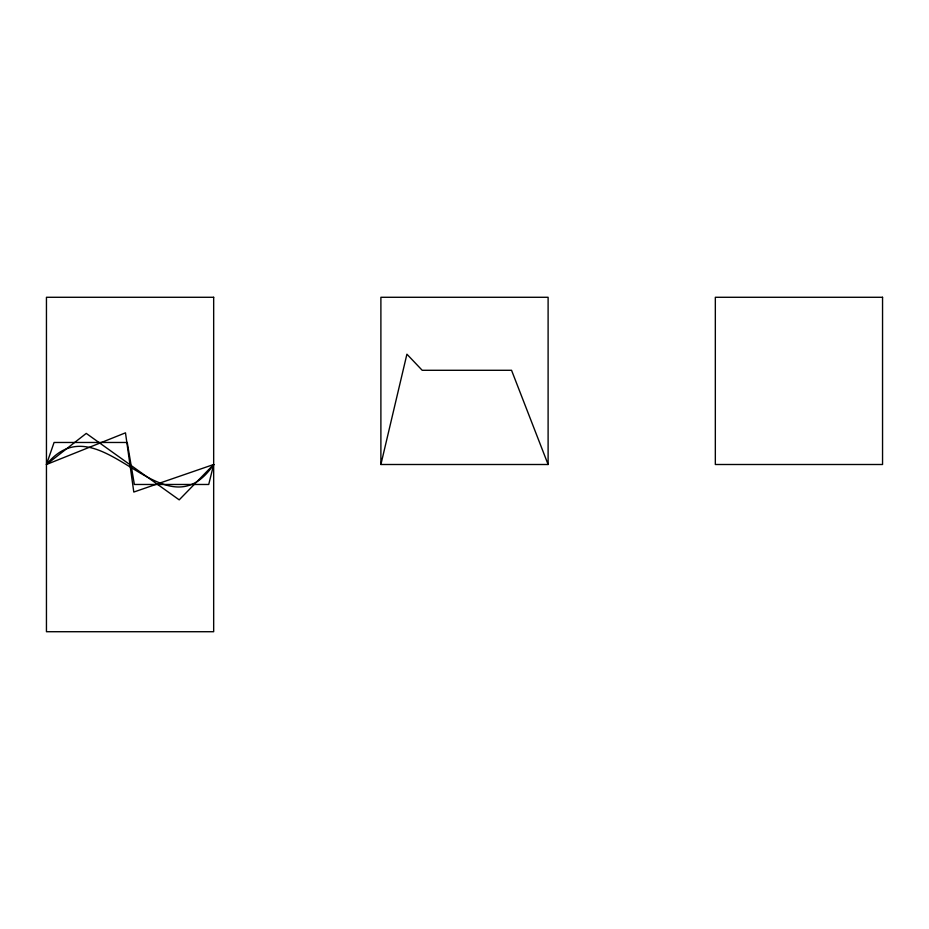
<?xml version="1.0" encoding="UTF-8"?>
<svg xmlns="http://www.w3.org/2000/svg" width="929" height="929" viewBox="0 0 929 929"><rect width="100%" height="100%" fill="white"/><g stroke="black" fill="none" stroke-linecap="round" stroke-linejoin="round"><path stroke-width="1.39" d="M380.89 464.5L406.914 354.181L422.196 370.288L511.542 370.288L548.11 464.5L380.89 464.5L380.89 297.28L548.11 297.28L548.11 464.5M213.67 464.5L208.723 484.473L134.368 484.473L127.238 442.471L54.079 442.471L46.45 464.5L125.485 432.833L133.799 492.045L213.67 464.5C163.446 539.087 100.286 398.529 46.45 464.5L86.246 433.402L179.204 499.86L213.67 464.5M213.67 297.28L46.45 297.28L46.45 631.72L213.67 631.72L213.67 297.28M882.55 297.28L715.33 297.28L715.33 464.5L882.55 464.5L882.55 297.28"/></g></svg>
